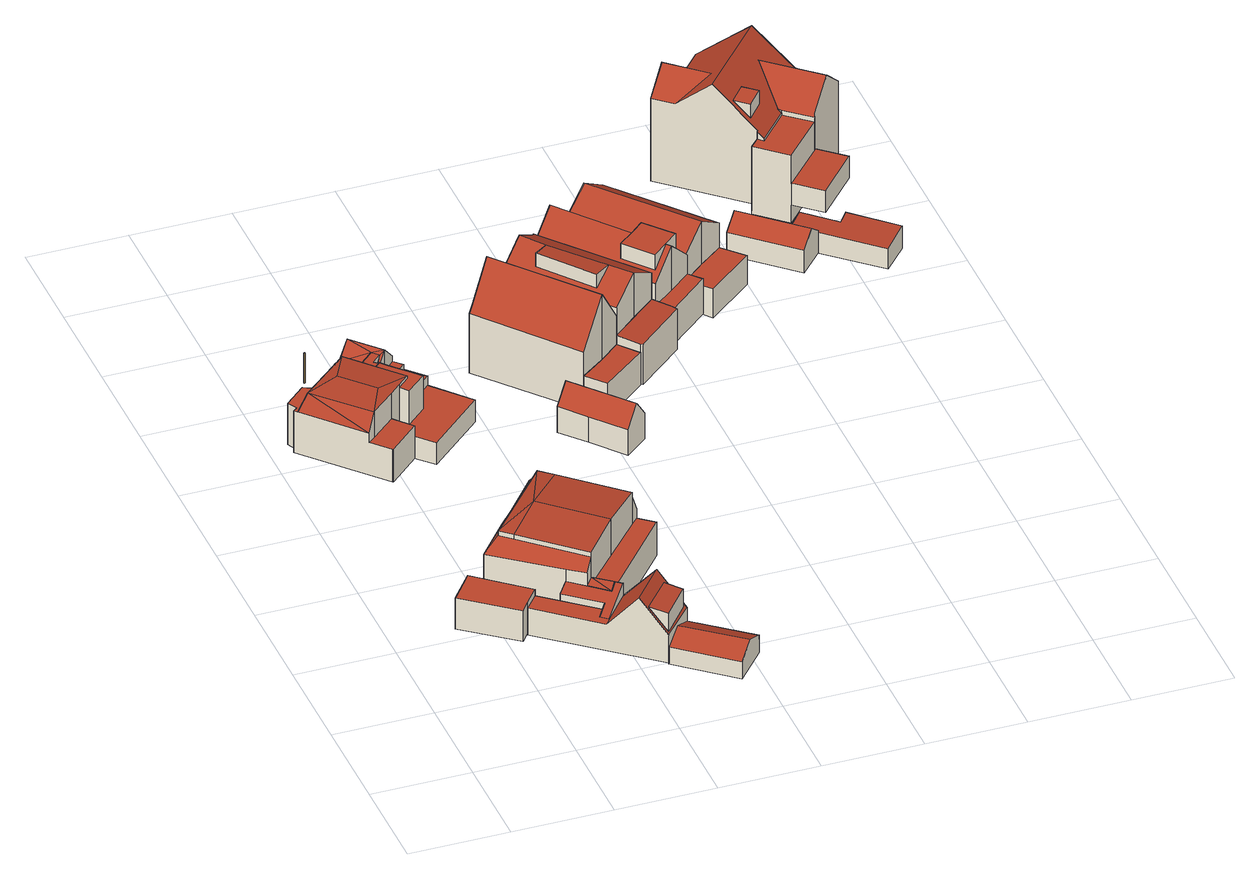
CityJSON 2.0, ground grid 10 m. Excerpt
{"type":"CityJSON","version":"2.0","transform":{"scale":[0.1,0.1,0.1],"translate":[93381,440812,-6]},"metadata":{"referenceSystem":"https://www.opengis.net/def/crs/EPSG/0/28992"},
"CityObjects":{
"building1":{"type":"Building","attributes":{"yearOfConstruction":1929,"statusOmschr":"Pand in gebruik","aantalBouwlagen":1},"address":[{"CountryName":"Nederland","LocalityName":"Rotterdam"}],"geometry":[{"type":"Solid","lod":"2","boundaries":[[[[0,1,2,3]],[[3,4,5,0]],[[4,6,7,5]],[[8,7,6,9]],[[1,10,11,2]],[[10,8,9,11]],[[1,0,5,7,8,10]],[[11,9,6,4,3,2]]]],"semantics":{"surfaces":[{"type":"WallSurface"},{"type":"RoofSurface"},{"type":"GroundSurface"}],"values":[[0,0,0,0,0,0,1,2]]}}]},
"building2":{"type":"Building","attributes":{"yearOfConstruction":1885,"statusOmschr":"Pand in gebruik","aantalBouwlagen":1},"address":[{"CountryName":"Nederland","LocalityName":"Rotterdam"}],"geometry":[{"type":"Solid","lod":"2","boundaries":[[[[12,13,14]],[[15,16,17]],[[12,15,17,13]],[[14,16,15,12]],[[18,19,20]],[[21,22,23,24,25]],[[25,24,26]],[[27,28,29,30]],[[28,31,32,29]],[[31,33,34,32]],[[21,34,33,22]],[[23,35,36,24]],[[35,37,38,36]],[[39,40,38,37,41,42]],[[43,44,42,41,45]],[[46,43,45,27,30,18,20]],[[43,46,39,42,44],[13,17,16,14]],[[46,20,19,40,39]],[[26,24,36,38,40,19]],[[19,18,30,29,32,34,21,25,26]],[[28,27,45,41,37,35,23,22,33,31]]]],"semantics":{"surfaces":[{"type":"WallSurface"},{"type":"RoofSurface"},{"type":"GroundSurface"}],"values":[[0,0,0,1,0,0,0,0,0,0,0,0,0,0,0,0,1,1,1,1,2]]}}]},
"building3":{"type":"Building","attributes":{"yearOfConstruction":1885,"statusOmschr":"Pand in gebruik","hoogste_bouwlaag":1,"aantalBouwlagen":3,"laagste_bouwlaag":1,"typeOmschr":"vrijstaand"},"address":[{"CountryName":"Nederland","LocalityName":"Rotterdam","ThoroughfareNumber":"244","ThoroughfareName":"Straatweg","PostalCode":"3054AM"}],"geometry":[{"type":"Solid","lod":"2","boundaries":[[[[47,48,49,50]],[[51,52,53,54]],[[52,55,56,53]],[[57,56,55,58]],[[59,60,61,62]],[[63,64,59,62,65,29]],[[66,30,29,65,67]],[[68,66,67,69]],[[70,47,50,71]],[[68,69,70,71,72,73]],[[49,48,51,54,74]],[[57,58,61,60,75]],[[54,57,75,74]],[[76,77,78,79,80]],[[81,82,83,84,79,78]],[[72,76,80,73]],[[82,64,63,83]],[[66,84,83,30]],[[85,86,87,88]],[[89,85,88,90]],[[76,89,90,77]],[[91,87,86,92]],[[81,91,92,82]],[[30,83,29]],[[29,83,63]],[[82,92,86,60,59,64]],[[72,71,50,49,85,89,76]],[[53,56,57,54]],[[74,75,60,86,85,49]],[[80,79,84,66,68,73]],[[90,88,93]],[[88,87,93]],[[77,90,93,78]],[[93,87,91]],[[78,93,91,81]],[[70,69,67,65,62,61,58,55,52,51,48,47]]]],"semantics":{"surfaces":[{"type":"WallSurface"},{"type":"RoofSurface"},{"type":"GroundSurface"}],"values":[[0,0,0,0,0,0,0,0,0,0,0,0,0,0,0,0,0,0,0,0,0,0,0,1,1,1,1,1,1,1,1,1,1,1,1,2]]}}]},
"building4":{"type":"Building","attributes":{"yearOfConstruction":1894,"statusOmschr":"Pand in gebruik","hoogste_bouwlaag":1,"aantalBouwlagen":2,"laagste_bouwlaag":0,"typeOmschr":"vrijstaand"},"address":[{"CountryName":"Nederland","LocalityName":"Rotterdam","ThoroughfareNumber":"246","ThoroughfareName":"Straatweg","PostalCode":"3054AM"}],"geometry":[{"type":"Solid","lod":"2","boundaries":[[[[94,95,96,97,98,99,100]],[[98,97,101,102,103,104]],[[103,102,105]],[[106,107,108]],[[109,110,111]],[[112,113,114]],[[114,113,109]],[[115,116,117,118,119]],[[117,120,121,118]],[[122,115,119,123]],[[124,122,123,125]],[[124,125,126,127,128,129]],[[126,96,95,127]],[[101,130,131,102]],[[130,132,133,131]],[[132,134,135,133]],[[134,136,137,135]],[[138,137,136,139]],[[139,140,141,138]],[[142,143,144,141,140,121,120]],[[99,145,146,100]],[[145,147,148,146]],[[94,149,150,95]],[[128,151,152,129]],[[115,153,154,116]],[[155,156,148,147,157]],[[158,149,156,155,159]],[[160,151,150,149,158]],[[161,162,152,151,160]],[[147,108,107,157]],[[161,163,164,162]],[[163,165,166,164]],[[155,167,168,159]],[[168,167,111,110,169]],[[170,168,169,171]],[[165,172,173,154,153,166]],[[174,143,142,175]],[[173,174,175,154]],[[171,172,165,170]],[[112,103,113]],[[113,103,105]],[[145,112,106]],[[112,104,103]],[[145,106,147]],[[106,108,147]],[[145,104,112]],[[105,144,176]],[[176,144,177]],[[143,177,144]],[[174,177,143]],[[100,146,148,156,149,94]],[[102,131,133,135,137,138,141,144,105]],[[99,98,104,145]],[[127,95,150,151,128]],[[129,152,162,164,166,153,115,122,124]],[[116,154,175,142,120,117]],[[109,113,105,176,110]],[[107,106,112,114,109,111,167,155,157]],[[161,160,158,159,168,170,165,163]],[[169,110,176,178,179,171]],[[172,171,179,174,173]],[[176,177,178]],[[179,178,177,174]],[[126,125,123,119,118,121,140,139,136,134,132,130,101,97,96]]]],"semantics":{"surfaces":[{"type":"WallSurface"},{"type":"RoofSurface"},{"type":"GroundSurface"}],"values":[[0,0,0,0,0,0,0,0,0,0,0,0,0,0,0,0,0,0,0,0,0,0,0,0,0,0,0,0,0,0,0,0,0,0,0,0,0,0,0,1,1,1,1,1,1,1,1,1,1,1,1,1,1,1,1,1,1,1,1,1,1,1,1,2]]}}]},
"cityfurniture1":{"type":"CityFurniture","attributes":{"Lichtpunttype":"Straatverlichting","Brondatum":"12-06-2019","Buurt_nummer":"62","Masttype":"TRAMMAST LPH 10M","Lamptype":"CPO-TW 140W KL.728","Buurtnaam":"Hillegersberg Noord","Nummer":"17","Uithoudertype":"UITHOUDER OV CONVERSIEMODEL","Geplaatst_op":"02-12-2010","Wijknummer":"6","Nivo":"0","Datum_laatste_mutatie":"07-06-2019","Straatnaam":"Straatweg","Thema":"Lichtmasten","Beheerobject":"71935/OVL-017","Armatuurtype":"4767 ARM SGS 453 1X CPO-TW 140W K EB OC FG EVSA VLAK GLAS LS-6","Objecthoogte":"10","Klasse":"Verbindingsweg 2-zijdig","Wijknaam":"Hillegersberg-Schiebroek"},"geometry":[{"type":"MultiSurface","lod":"2","boundaries":[[[180,181,182,183]],[[184,180,183,185]],[[186,184,185,187]],[[181,186,187,182]],[[180,184,186,181]]]}]},
"building5":{"type":"Building","attributes":{"yearOfConstruction":1885,"statusOmschr":"Pand in gebruik","aantalBouwlagen":1},"address":[{"CountryName":"Nederland","LocalityName":"Rotterdam"}],"geometry":[{"type":"Solid","lod":"2","boundaries":[[[[188,189,190,191,192]],[[193,191,190,194]],[[195,196,193,194,197]],[[197,189,188,195]],[[195,188,192,196]],[[196,192,191,193]],[[194,190,189,197]]]],"semantics":{"surfaces":[{"type":"WallSurface"},{"type":"RoofSurface"},{"type":"GroundSurface"}],"values":[[0,0,0,0,1,1,2]]}}]},
"building6":{"type":"Building","attributes":{"yearOfConstruction":1879,"statusOmschr":"Pand in gebruik","aantalBouwlagen":1},"address":[{"CountryName":"Nederland","LocalityName":"Rotterdam"}],"geometry":[{"type":"Solid","lod":"2","boundaries":[[[[198,199,200,201]],[[202,198,201,203]],[[204,205,202,203,206]],[[206,207,208,204]],[[208,207,200,199,209]],[[202,205,209,199,198]],[[204,208,209,205]],[[206,203,201,200,207]]]],"semantics":{"surfaces":[{"type":"WallSurface"},{"type":"RoofSurface"},{"type":"GroundSurface"}],"values":[[0,0,0,0,0,1,1,2]]}}]},
"building7":{"type":"Building","attributes":{"yearOfConstruction":1879,"statusOmschr":"Pand in gebruik","hoogste_bouwlaag":2,"aantalBouwlagen":4,"laagste_bouwlaag":1,"typeOmschr":"kop van een rij"},"address":[{"CountryName":"Nederland","LocalityName":"Rotterdam","ThoroughfareNumber":"248","ThoroughfareName":"Straatweg","PostalCode":"3054AM"}],"children":["building7-1","building7-2"]},
"building7-1":{"type":"BuildingPart","parents":["building7"],"geometry":[{"type":"Solid","lod":"2","boundaries":[[[[210,211,212,213]],[[213,214,215,210]],[[211,216,217,212]],[[214,218,219,215]],[[218,217,216,219]],[[215,219,216,211,210]],[[214,213,212,217,218]]]],"semantics":{"surfaces":[{"type":"WallSurface"},{"type":"ClosureSurface"},{"type":"RoofSurface"},{"type":"GroundSurface"}],"values":[[0,0,0,1,1,2,3]]}}]},
"building7-2":{"type":"BuildingPart","parents":["building7"],"geometry":[{"type":"Solid","lod":"2","boundaries":[[[[215,214,220,221,222]],[[216,223,224,225,217]],[[220,226,227,221]],[[227,226,228,229,230]],[[228,225,224,229]],[[222,231,219,215]],[[231,223,216,219]],[[215,219,218,214]],[[219,216,217,218]],[[222,221,227,230,231]],[[231,230,229,224,223]],[[214,218,217,225,228,226,220]]]],"semantics":{"surfaces":[{"type":"WallSurface"},{"type":"ClosureSurface"},{"type":"RoofSurface"},{"type":"GroundSurface"}],"values":[[0,0,0,0,0,0,0,1,1,2,2,3]]}}]},
"building8":{"type":"Building","attributes":{"yearOfConstruction":1887,"statusOmschr":"Pand in gebruik","hoogste_bouwlaag":1,"aantalBouwlagen":2,"laagste_bouwlaag":0,"typeOmschr":"tussenpand"},"address":[{"CountryName":"Nederland","LocalityName":"Rotterdam","ThoroughfareNumber":"250","ThoroughfareName":"Straatweg","PostalCode":"3054AN"}],"children":["building8-1","building8-2"]},
"building8-1":{"type":"BuildingPart","parents":["building8"],"geometry":[{"type":"Solid","lod":"2","boundaries":[[[[232,233,234,235,236]],[[237,238,239,240,241]],[[242,243,244]],[[245,246,247]],[[239,248,249,240]],[[250,249,248,251]],[[250,251,235,234,252]],[[253,233,232,254]],[[241,253,254,237]],[[243,247,246,244]],[[254,232,236,255]],[[237,254,255,238]],[[244,246,245,252,234,233,253,242]],[[240,249,250,252,245,242,253,241]],[[242,245,247,243]],[[238,255,236,235,251,248,239]]]],"semantics":{"surfaces":[{"type":"WallSurface"},{"type":"ClosureSurface"},{"type":"RoofSurface"},{"type":"GroundSurface"}],"values":[[0,0,0,0,0,0,0,0,0,0,1,1,2,2,2,3]]}}]},
"building8-2":{"type":"BuildingPart","parents":["building8"],"geometry":[{"type":"Solid","lod":"2","boundaries":[[[[256,257,258,259]],[[260,256,259,261]],[[261,262,263,260]],[[262,238,237,263]],[[257,232,236,258]],[[238,255,254,237]],[[255,236,232,254]],[[263,237,254,232,257,256,260]],[[262,261,259,258,236,255,238]]]],"semantics":{"surfaces":[{"type":"WallSurface"},{"type":"ClosureSurface"},{"type":"RoofSurface"},{"type":"GroundSurface"}],"values":[[0,0,0,0,0,1,1,2,3]]}}]},
"building9":{"type":"Building","attributes":{"yearOfConstruction":1884,"statusOmschr":"Pand in gebruik","hoogste_bouwlaag":1,"aantalBouwlagen":2,"laagste_bouwlaag":0,"typeOmschr":"tussenpand"},"address":[{"CountryName":"Nederland","LocalityName":"Rotterdam","ThoroughfareNumber":"252","ThoroughfareName":"Straatweg","PostalCode":"3054AN"}],"geometry":[{"type":"Solid","lod":"2","boundaries":[[[[264,265,266]],[[265,267,268]],[[269,270,271]],[[271,272,273]],[[274,275,276,277,278,279]],[[280,279,278,281]],[[280,281,282,283,284,285]],[[283,282,277,276,286]],[[284,287,288,285]],[[287,275,274,288]],[[266,270,269,264]],[[267,273,272,268]],[[285,288,274,279,280]],[[265,287,284,283,286,271,270,266]],[[268,272,271,286,276,275,287,265]],[[264,269,271,273,267,265]],[[278,277,282,281]]]],"semantics":{"surfaces":[{"type":"WallSurface"},{"type":"RoofSurface"},{"type":"GroundSurface"}],"values":[[0,0,0,0,0,0,0,0,0,0,0,0,1,1,1,1,2]]}}]},
"building10":{"type":"Building","attributes":{"yearOfConstruction":1887,"statusOmschr":"Pand in gebruik","hoogste_bouwlaag":1,"aantalBouwlagen":3,"laagste_bouwlaag":1,"typeOmschr":"kop van een rij"},"address":[{"CountryName":"Nederland","LocalityName":"Rotterdam","ThoroughfareNumber":"254","ThoroughfareName":"Straatweg","PostalCode":"3054AN"}],"children":["building10-1","building10-2"]},
"building10-1":{"type":"BuildingPart","parents":["building10"],"geometry":[{"type":"Solid","lod":"2","boundaries":[[[[289,290,291,292,293]],[[294,295,296,297,298]],[[297,296,292,291,299]],[[298,300,301,294]],[[300,290,289,301]],[[301,289,293,302]],[[294,301,302,295]],[[298,297,299,300]],[[300,299,291,290]],[[302,293,292,296,295]]]],"semantics":{"surfaces":[{"type":"WallSurface"},{"type":"ClosureSurface"},{"type":"RoofSurface"},{"type":"GroundSurface"}],"values":[[0,0,0,0,0,1,1,2,2,3]]}}]},
"building10-2":{"type":"BuildingPart","parents":["building10"],"geometry":[{"type":"Solid","lod":"2","boundaries":[[[[303,304,305,306]],[[306,295,294,303]],[[304,307,308,305]],[[307,289,293,308]],[[295,302,301,294]],[[302,293,289,301]],[[294,301,289,307,304,303]],[[306,305,308,293,302,295]]]],"semantics":{"surfaces":[{"type":"WallSurface"},{"type":"ClosureSurface"},{"type":"RoofSurface"},{"type":"GroundSurface"}],"values":[[0,0,0,0,1,1,2,3]]}}]},
"building11":{"type":"Building","attributes":{"yearOfConstruction":1887,"statusOmschr":"Pand in gebruik","aantalBouwlagen":1},"address":[{"CountryName":"Nederland","LocalityName":"Rotterdam"}],"geometry":[{"type":"Solid","lod":"2","boundaries":[[[[309,310,311,312,313]],[[313,314,315,309]],[[315,314,316,317,318]],[[311,317,316,312]],[[310,318,317,311]],[[309,315,318,310]],[[312,316,314,313]]]],"semantics":{"surfaces":[{"type":"WallSurface"},{"type":"RoofSurface"},{"type":"GroundSurface"}],"values":[[0,0,0,0,1,1,2]]}}]},
"building12":{"type":"Building","attributes":{"yearOfConstruction":1888,"statusOmschr":"Pand in gebruik","hoogste_bouwlaag":2,"aantalBouwlagen":3,"laagste_bouwlaag":0,"deviation":"yes","typeOmschr":"vrijstaand"},"address":[{"CountryName":"Nederland","LocalityName":"Rotterdam","ThoroughfareNumber":"256","ThoroughfareName":"Straatweg","PostalCode":"3054AN"}],"geometry":[{"type":"MultiSurface","lod":"2","boundaries":[[[319,320,321]],[[322,323,324]],[[322,319,321,323]],[[324,320,319,322]],[[325,326,327,328]],[[329,330,331,332,333,334]],[[335,336,329,334,337]],[[338,339,340,341,342]],[[343,338,342]],[[344,345,346,347,348]],[[345,349,346]],[[328,335,337,325]],[[350,351,352,353,354]],[[352,355,356,353]],[[357,356,355,358,359,360,361]],[[358,362,363,359]],[[363,362,364,365,341,340]],[[365,364,366,367,368]],[[369,370,367,366,371,372]],[[372,371,332,331,373,374]],[[346,375,376,347]],[[375,374,373,376]],[[360,339,338,361]],[[377,378,327,326,379,351,350,380]],[[378,348,381,327]],[[348,330,329,381]],[[326,334,333,379]],[[377,344,348,378]],[[347,376,373,331,330,348]],[[327,381,329,335,328]],[[325,337,334,326]],[[382,354,353,356,357,369,372,374,375,346,349],[323,321,320,324]],[[342,341,365,368,383,343]],[[359,363,340,339,360]],[[338,343,383,370,369,357,361]],[[368,367,370,383]],[[350,354,382,380]],[[377,380,382,349,345,344]],[[351,379,333,332,371,366,364,362,358,355,352]]],"semantics":{"surfaces":[{"type":"WallSurface"},{"type":"RoofSurface"},{"type":"OuterCeilingSurface"},{"type":"GroundSurface"}],"values":[0,0,0,1,0,0,0,0,0,0,0,0,0,0,0,0,0,0,0,0,0,0,0,0,0,0,0,0,1,1,2,1,1,1,1,1,1,1,3]}}]},
"building13":{"type":"Building","attributes":{"yearOfConstruction":1888,"statusOmschr":"Pand in gebruik","aantalBouwlagen":1,"avineonStatus":"unmatchedfootprint"},"address":[{"CountryName":"Nederland","LocalityName":"Rotterdam"}],"geometry":[{"type":"Solid","lod":"2","boundaries":[[[[384,385,386,387]],[[387,388,389,384]],[[388,390,391,389]],[[390,392,393,391]],[[392,394,395,393]],[[385,395,394,386]],[[389,391,393,395,385,384]],[[387,386,394,392,390,388]]]],"semantics":{"surfaces":[{"type":"WallSurface"},{"type":"RoofSurface"},{"type":"GroundSurface"}],"values":[[0,0,0,0,0,0,1,2]]}}]}
},
"vertices":[
[117,152,80],[116,151,80],[116,151,46],[117,152,46],[67,194,46],[67,194,80],[44,164,46],[44,164,80],[95,124,80],[95,124,46],[103,135,80],[103,135,46],
[234,82,98],[234,82,78],[220,94,101],[209,52,97],[194,64,100],[209,52,77],[191,123,88],[167,94,73],[191,123,74],[169,111,79],[169,111,44],[168,110,44],[168,110,73],[168,110,79],[160,100,73],[185,128,44],[179,120,44],[179,120,84],[185,128,88],[145,149,44],[145,149,84],[136,139,44],[136,139,79],[116,151,44],[116,151,74],[103,135,44],[103,135,74],[186,67,110],[162,87,73],[208,49,44],[208,49,75],[238,83,76],[222,65,75],[238,83,44],[216,102,111],
[177,282,43],[163,293,43],[163,293,96],[177,282,93],[132,256,43],[129,258,43],[129,258,87],[132,256,87],[114,240,43],[114,240,87],[116,238,87],[116,238,43],[145,149,97],[85,201,94],[85,201,43],[145,149,43],[161,136,84],[161,136,98],[179,120,43],[185,128,80],[185,128,43],[257,213,80],[257,213,43],[228,237,43],[228,237,91],[242,225,90],[242,225,80],[132,256,95],[116,238,95],[235,218,110],[235,218,115],[200,179,120],[200,179,80],[235,218,80],[167,142,115],[167,142,110],[167,142,88],[167,142,80],[166,280,110],[100,203,110],[100,203,115],[166,280,115],[179,269,110],[179,269,115],[111,193,115],[111,193,110],[144,230,120],
[130,532,75],[130,532,69],[130,532,35],[96,568,35],[96,568,81],[122,540,81],[122,540,75],[72,545,35],[72,545,81],[72,545,83],[84,555,99],[71,544,81],[105,527,95],[96,518,95],[96,518,81],[84,519,95],[82,518,99],[82,518,95],[99,533,95],[89,524,81],[89,524,95],[108,443,59],[108,443,71],[77,415,71],[77,415,35],[108,443,35],[76,415,71],[76,415,35],[123,427,59],[123,427,35],[179,478,59],[179,478,35],[131,532,35],[131,532,69],[147,515,69],[147,515,59],[70,547,35],[70,547,81],[38,517,35],[38,517,81],[28,522,35],[28,522,81],[7,503,35],[7,503,81],[12,493,81],[12,493,35],[8,490,35],[8,490,81],[60,433,71],[60,433,81],[11,487,81],[110,527,99],[110,527,75],[98,516,81],[98,516,75],[105,508,75],[105,508,69],[121,491,69],[121,491,59],[92,461,59],[92,461,71],[100,514,95],[100,514,75],[98,516,95],[105,508,96],[100,514,96],[121,491,96],[130,481,96],[130,481,59],[110,463,96],[110,463,59],[103,471,96],[103,471,59],[92,507,95],[92,507,96],[92,507,99],[115,482,96],[115,482,99],[103,471,99],[92,461,99],[67,439,99],[67,439,71],[70,531,99],[21,488,99],[54,500,102],[82,469,102],
[69,627,39],[69,628,39],[69,628,6],[69,627,6],[70,627,39],[70,627,6],[70,628,39],[70,628,6],
[238,83,61],[238,83,43],[208,49,43],[208,49,62],[222,65,72],[262,4,62],[262,4,43],[291,38,62],[276,21,72],[291,38,43],
[262,407,67],[241,431,68],[241,431,39],[262,407,39],[289,375,67],[289,375,39],[312,394,68],[301,385,87],[312,394,39],[264,450,39],[264,450,68],[253,441,87],
[337,472,77],[291,434,79],[291,434,41],[337,472,41],[321,492,41],[321,492,77],[275,453,79],[275,453,41],[300,473,41],[300,473,78],
[244,582,41],[244,582,109],[321,492,108],[275,453,105],[198,544,107],[198,544,41],[240,579,41],[240,579,117],[202,547,41],[202,547,114],[222,564,151],[300,473,150],
[321,492,87],[321,492,117],[244,582,118],[244,582,42],[321,492,42],[370,533,88],[370,533,42],[290,625,42],[290,625,119],[370,533,117],[328,532,137],[312,519,139],[312,519,124],[286,581,137],[271,568,125],[271,568,140],[289,624,42],[289,624,120],[290,622,120],[290,622,42],[268,603,138],[345,512,137],[345,512,88],[345,512,42],
[339,471,86],[337,472,86],[337,472,42],[339,471,42],[387,512,87],[387,512,42],[384,517,42],[384,517,87],
[405,565,131],[391,553,131],[405,565,114],[376,540,131],[376,540,114],[382,592,131],[382,592,115],[368,580,131],[353,568,114],[353,568,131],[373,530,82],[373,530,106],[290,625,106],[290,625,43],[384,517,43],[384,517,82],[428,555,82],[428,555,43],[336,664,43],[336,664,105],[417,567,103],[417,567,82],[313,645,132],[395,548,131],[395,548,82],
[416,569,73],[416,569,100],[336,664,99],[336,664,42],[416,569,42],[463,608,73],[463,608,42],[385,701,42],[385,701,100],[463,608,100],[360,683,120],[439,589,120],[439,589,73],[439,589,42],
[482,586,74],[435,547,74],[435,547,42],[482,586,42],[428,555,74],[428,555,42],
[560,611,66],[549,599,79],[537,586,66],[537,586,41],[560,611,41],[504,662,41],[504,662,66],[481,637,41],[481,637,66],[493,650,79],
[532,712,146],[519,723,146],[532,712,131],[547,730,146],[547,730,131],[534,741,146],[618,687,60],[593,709,60],[593,709,84],[618,687,84],[554,665,84],[554,665,115],[525,691,115],[525,691,40],[554,665,40],[554,665,60],[579,643,84],[557,663,84],[579,643,60],[500,812,116],[500,812,88],[496,816,88],[496,816,127],[500,812,127],[510,804,127],[592,707,120],[568,728,120],[568,728,117],[568,728,115],[592,707,115],[565,731,120],[631,751,122],[631,751,40],[596,782,40],[596,782,130],[603,776,122],[581,795,40],[581,795,147],[568,807,162],[523,847,40],[523,847,88],[527,843,88],[527,843,116],[502,822,40],[502,822,88],[479,796,40],[479,796,149],[457,771,40],[457,771,132],[476,793,153],[502,732,162],[475,755,132],[535,702,40],[535,702,123],[534,700,115],[534,700,123],[539,695,117],[539,695,115],[593,709,123],[593,709,115],[593,709,40],[612,730,147],[592,707,84],[562,774,147],[512,761,153],
[636,597,62],[613,571,59],[613,571,37],[636,597,37],[595,634,37],[595,634,63],[586,623,37],[586,623,61],[556,650,37],[556,650,62],[542,634,37],[542,634,60]
]}
